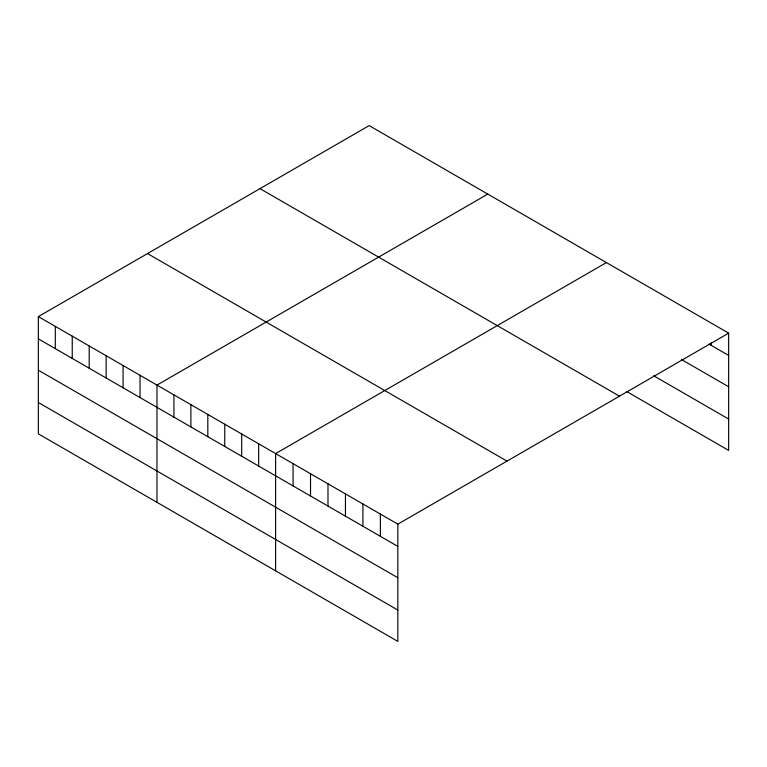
<?xml version="1.0" encoding="UTF-8"?>
<svg xmlns="http://www.w3.org/2000/svg" width="767" height="767" viewBox="0 0 767 767"><rect width="100%" height="100%" fill="white"/><g stroke="black" fill="none" stroke-linecap="round" stroke-linejoin="round"><path stroke-width="1.15" d="M38.35 316.598L397.833 524.149L397.833 641.394L38.35 433.854L38.35 316.598L369.167 125.606L728.65 333.146L728.65 450.402L626.965 391.697M487.793 194.099L156.976 385.092L156.976 502.337M606.429 262.582L275.612 453.585L275.612 570.83M397.833 524.149L728.65 333.146M709.139 344.143L728.65 355.409M681.403 359.474L728.65 386.76M653.676 375.763L728.65 419.05M259.994 188.634L619.477 396.175M147.523 253.57L507.006 461.12M38.35 338.861L397.833 546.401M38.35 370.202L397.833 577.752M38.35 402.502L397.833 610.053M711.191 342.983L711.191 345.323M380.374 514.063L380.374 536.325M362.906 503.986L362.906 526.239M345.447 493.9L345.447 516.162M327.988 483.824L327.988 506.086M310.53 473.738L310.53 496M293.071 463.661L293.071 485.923M258.661 443.796L258.661 466.058M241.71 434.017L241.71 456.269M224.769 424.228L224.769 446.49M207.819 414.439L207.819 436.701M190.878 404.66L190.878 426.922M173.927 394.871L173.927 417.133M140.035 375.303L140.035 397.565M123.084 365.523L123.084 387.776M106.134 355.735L106.134 377.997M89.193 345.955L89.193 368.208M72.242 336.167L72.242 358.429M55.301 326.387L55.301 348.64"/></g></svg>
